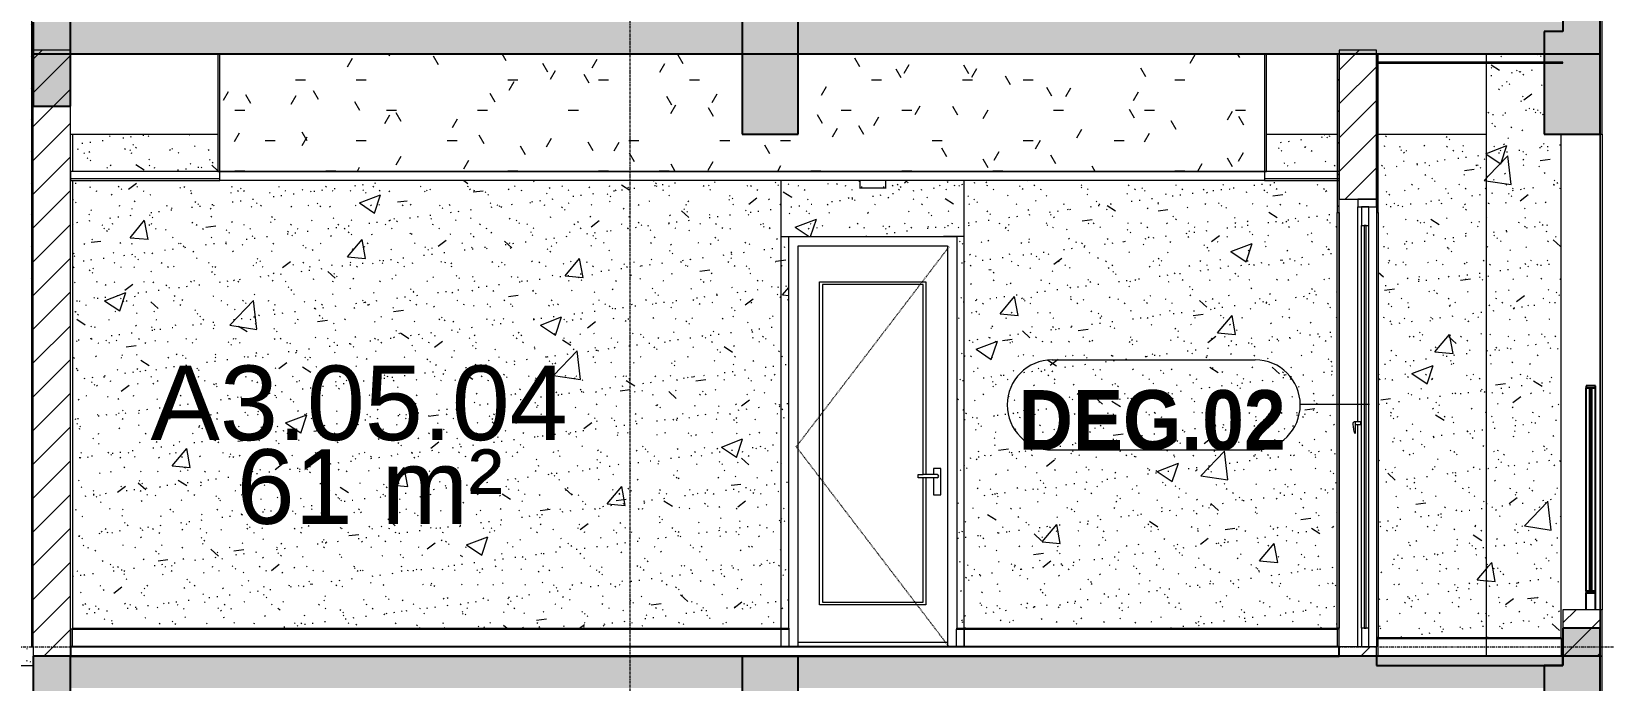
# Model space of a CAD drawing. Header units: millimetres. Extents: x 25061 to 259291, y -8723 to 35400.
# Drawn here: x 118842 to 127271, y 15620 to 19100 of the extents above; entities that cross this region are included whole.
import ezdxf

# ---------------------------------------------------------------- set-up
doc = ezdxf.new("R2010")
doc.units = ezdxf.units.MM
for name, pattern in [('Centre', [31.75, 6.35, -4.7625, 15.875, -4.7625]), ('Dash', [6.35, 3.175, -3.175]), ('Grid Line', [22.225, 12.7, -3.175, 3.175, -3.175])]:
    doc.linetypes.add(name, pattern=pattern)
for name, color, linetype, lineweight in [('0-1', 7, 'Continuous', 5), ('A-AREA-IDEN', 2, 'Continuous', 9), ('A-CLNG', 13, 'Continuous', 9), ('A-CLNG-1', 250, 'Continuous', 18), ('A-CLNG-2', 7, 'Continuous', 9), ('A-CLNG-PATT-2', 9, 'Continuous', 9), ('A-DETL-GENF-HDLN-1', 7, 'Dash', 9), ('A-DOOR', 31, 'Continuous', 9), ('A-DOOR-1', 7, 'Continuous', 9), ('A-DOOR-FRAM', 31, 'Continuous', 9), ('A-DOOR-GLAZ', 31, 'Continuous', 9), ('A-DOOR-IDEN', 31, 'Continuous', 9), ('A-FLOR-1', 10, 'Continuous', 25), ('A-FLOR-HRAL-1', 253, 'Continuous', 9), ('A-FLOR-LEVL-2', 51, 'Centre', 9), ('A-FLOR-PATT-1', 7, 'Continuous', 9), ('A-WALL', 113, 'Continuous', 9), ('A-WALL-1', 113, 'Continuous', 18), ('A-WALL-PATT-1', 7, 'Continuous', 9), ('A-WALL-PATT-2', 9, 'Continuous', 9), ('A-WALL-PATT-4', 111, 'Continuous', 9), ('E-LITE-EQPM', 33, 'Continuous', 9), ('E-LITE-EQPM-1', 7, 'Continuous', 9), ('I-WALL-1', 250, 'Continuous', 18), ('I-WALL-2', 7, 'Continuous', 9), ('I-WALL-3', 2, 'Continuous', 18), ('S-BEAM-1', 12, 'Continuous', 5), ('S-BEAM-2', 10, 'Continuous', 25), ('S-BEAM-3', 7, 'Continuous', 9), ('S-COLS-1', 7, 'Continuous', 9), ('S-GRID-1', 1, 'Grid Line', 9)]:
    doc.layers.add(name, color=color, linetype=linetype, lineweight=lineweight)
doc.styles.add('Arial', font='arial.ttf', dxfattribs={"height": 400})
doc.styles.add('Arial_B_1', font='arialbd.ttf', dxfattribs={"width": 0.9, "height": 320})
pattern_1 = [(50, (81080.3, 14125), (1165.978, -102.01), [121.92, -1341.12]), (355, (81080.3, 14125), (-225.554, 1222.763), [97.536, -1072.896]), (100.451, (81177.5, 14116.5), (940.433, 1120.746), [103.616, -1139.776]), (46.184, (81080.3, 14450.1), (1734.906, -269.074), [182.88, -2011.68]), (96.636, (81224.9, 14427.7), (1519.377, 1583.536), [155.424, -1709.665]), (351.184, (81080.3, 14450.1), (1519.39, 1583.52), [146.304, -1609.344]), (21, (81242.9, 14368.8), (970.332, -654.498), [121.92, -1341.12]), (326, (81242.9, 14368.8), (395.533, 1178.804), [97.536, -1072.896]), (71.451, (81323.7, 14314.3), (1365.87, 524.296), [103.616, -1139.776]), (37.5, (81080.3, 14125), (19.767, 541.1527), [53.645, -1006.246, 53.645, -1035.507, -1076.96]), (37.5, (81080.3, 14125), (19.767, 541.1527), [-2149.043, 53.645, -1023.315]), (7.5, (81080.3, 14125), (427.646, 641.156), [53.645, -567.334, 53.645, -981.862, -410.464]), (7.5, (81080.3, 14125), (427.646, 641.156), [-1656.486, 53.645, -356.819]), (327.5, (80717.8, 14125), (867.782, -36.665), [53.645, -352.755, 53.645, -1214.323, -1682.496]), (327.5, (80717.8, 14125), (867.782, -36.665), [-1674.368, 53.645, -1628.851]), (317.5, (80555.2, 14125), (948.028, 162.731), [53.645, -474.675, 53.645, -788.416, -1194.816]), (317.5, (80555.2, 14125), (948.028, 162.731), [-1370.38, 53.645, -1141.17])]
pattern_2 = [(37.5, (81080.3, 14125), (-5.1206, 156.61216), [5.364, -118.181, 5.364, -132.812, -132.08]), (37.5, (81080.3, 14125), (-5.1206, 156.61216), [-261.722, 5.364, -126.716]), (7.5, (81080.3, 14125), (143.847, 229.3842), [5.364, -61.285, 5.364, -105.989, -42.672]), (7.5, (81080.3, 14125), (143.847, 229.3842), [-178.003, 5.364, -37.308]), (327.5, (80980.33, 14125), (253.11758, 0.46008), [5.364, -35.276, 5.364, -140.94, -191.008]), (327.5, (80980.33, 14125), (253.11758, 0.46008), [-186.944, 5.364, -185.644]), (317.5, (80980.33, 14125), (244.3381, 71.3376), [5.364, -14.956, 5.364, -90.546, -109.728]), (317.5, (80980.33, 14125), (244.3381, 71.3376), [-116.23, 5.364, -104.364])]
pattern_3 = [(45, (81080.3, 14125), (-84.8528, 84.8528), [])]
pattern_4 = [(45, (81080.3, 14125), (-90.50967, 90.50967), [])]

# ---------------------------------------------------------------- blocks, each defined once
blk = doc.blocks.new('NCV_TKTC_KET CAU_rvt-1-TKCS_MẶT CẮT 1')
at = {"layer": 'A-FLOR-PATT-1'}
h = blk.add_hatch(color=256, dxfattribs=at)
h.paths.add_polyline_path([(127252.4, 18980), (127252.4, 19150), (118852.4, 19150), (118852.4, 18980), (126740, 18980)])
h.paths.add_polyline_path([(33652.6, 18980), (42052.6, 18980), (42052.6, 19150), (33652.6, 19150)])
h.paths.add_polyline_path([(114352.4, 18980), (114352.4, 19150), (105952.4, 19150), (105952.4, 18980), (113942, 18980)])
h.paths.add_polyline_path([(46552.6, 18980), (54952.6, 18980), (54952.6, 19150), (46552.6, 19150)])
h = blk.add_hatch(color=256, dxfattribs=at)
h.paths.add_polyline_path([(127252.4, 15580), (127252.4, 15750), (118852.4, 15750), (118852.4, 15580), (126740, 15580)])
h.paths.add_polyline_path([(33652.6, 15580), (42052.6, 15580), (42052.6, 15750), (33652.6, 15750)])
h.paths.add_polyline_path([(114352.4, 15580), (114352.4, 15750), (105952.4, 15750), (105952.4, 15580), (113942, 15580)])
h.paths.add_polyline_path([(46552.6, 15580), (54952.6, 15580), (54952.6, 15750), (46552.6, 15750)])
at = {"layer": 'S-BEAM-1'}
for points in [[(127252.6, 19100), (127252.6, 19300), (127052.6, 19300), (127052.6, 19100)], [(119052.5, 18700), (119052.5, 19150), (118852.5, 19150), (118852.5, 18700)], [(122952.5, 18550), (122952.5, 19150), (122652.5, 19150), (122652.5, 18550), (122740.6, 18550)], [(126952.6, 18550), (127252.6, 18550), (127252.6, 19100), (126952.6, 19100)], [(127252.6, 15700), (127252.6, 15900), (127052.6, 15900), (127052.6, 15700)], [(119052.5, 15300), (119052.5, 15750), (118852.5, 15750), (118852.5, 15300)], [(122952.5, 15150), (122952.5, 15750), (122652.5, 15750), (122652.5, 15150), (122740.6, 15150)], [(126952.6, 15150), (127252.6, 15150), (127252.6, 15700), (126952.6, 15700)]]:
    blk.add_hatch(color=256, dxfattribs=at).paths.add_polyline_path(points)
at = {"layer": 'A-FLOR-1'}
for p, q in [((118852.4, 19150), (118852.4, 18980)), ((127252.4, 18980), (127252.4, 19150)), ((118852.4, 18980), (127252.4, 18980)), ((127252.4, 15750), (118852.4, 15750)), ((118852.4, 15750), (118852.4, 15580)), ((127252.4, 15580), (127252.4, 15750))]:
    blk.add_line(p, q, dxfattribs=at)
at = {"layer": 'S-BEAM-2'}
for p, q in [((127052.6, 19300), (127052.6, 19100)), ((127252.6, 19100), (127252.6, 19300)), ((118852.5, 19150), (118852.5, 18700)), ((119052.5, 18700), (119052.5, 19150)), ((122652.5, 19150), (122652.5, 18550)), ((122952.5, 18550), (122952.5, 19150)), ((127052.6, 19100), (126952.6, 19100)), ((126952.6, 19100), (126952.6, 18550)), ((127252.6, 18550), (127252.6, 19100)), ((118852.5, 18700), (119052.5, 18700)), ((122652.5, 18550), (122952.5, 18550)), ((126952.6, 18550), (127252.6, 18550)), ((127252.6, 15900), (127052.6, 15900)), ((127052.6, 15900), (127052.6, 15700)), ((127252.6, 15700), (127252.6, 15900)), ((119052.5, 15750), (118852.5, 15750)), ((118852.5, 15750), (118852.5, 15300)), ((119052.5, 15300), (119052.5, 15750)), ((122952.5, 15750), (122652.5, 15750)), ((122652.5, 15750), (122652.5, 15150)), ((122952.5, 15150), (122952.5, 15750)), ((127052.6, 15700), (126952.6, 15700)), ((126952.6, 15700), (126952.6, 15150)), ((127252.6, 15150), (127252.6, 15700))]:
    blk.add_line(p, q, dxfattribs=at)
at = {"layer": 'S-BEAM-3'}
for p, q in [((119052.5, 18550), (119842.6, 18550)), ((125462.7, 18550), (125842.6, 18550)), ((126062.6, 18550), (126642.6, 18550)), ((118452.5, 15700), (118852.4, 15700))]:
    blk.add_line(p, q, dxfattribs=at)
at = {"layer": 'S-COLS-1'}
for p, q in [((127252.4, 18550), (127252.4, 16000)), ((126652.4, 15850), (126652.4, 15845))]:
    blk.add_line(p, q, dxfattribs=at)
blk = doc.blocks.new('DOOR_CW_01 CANH MO-PANEL KINH - DIG_02-800x2200-CỬA NHÔM KÍNH-401063-TKCS_MẶT CẮT 1')
at = {"layer": 'A-DOOR-1'}
for p, q in [((122862.7, 7800), (122972.7, 7800)), ((122752.7, 5700), (122752.7, 5695)), ((122752.7, 5700), (122752.7, 5695)), ((122752.7, 5700), (122752.7, 5695)), ((122792.7, 5695), (122792.7, 5700)), ((122852.7, 5695), (122852.7, 5700)), ((122852.7, 5695), (122852.7, 5700)), ((122852.7, 5700), (122852.7, 5695))]:
    blk.add_line(p, q, dxfattribs=at)
blk = doc.blocks.new('DOOR_CW_01 CANH MO-PANEL KINH - DIW_01-900x2200-CỬA GỖ VÂN LAMINATE-553375-TKCS_MẶT CẮT 1')
at = {"layer": 'A-DOOR-1'}
for p, q in [((123842.7, 7800), (123732.7, 7800)), ((123852.7, 5695), (123852.7, 5700)), ((123852.7, 5695), (123852.7, 5700)), ((123852.7, 5695), (123852.7, 5700)), ((123912.7, 5695), (123912.7, 5700)), ((123952.7, 5700), (123952.7, 5695)), ((123952.7, 5700), (123952.7, 5695)), ((123952.7, 5695), (123952.7, 5700))]:
    blk.add_line(p, q, dxfattribs=at)
blk = doc.blocks.new('LIC_09 - ĐÈN LED DOWNLIGHT ÂM TRẦN_ P_9W - 6000K - LIC_09 - ĐÈN LED DOWNLIGHT ÂM TRẦN_ P_9W_ ÁNH SÁNG TRẮNG 6000K-517041-TKCS_MẶT CẮT 1')
at = {"layer": 'E-LITE-EQPM-1'}
for p, q in [((123283.1, 8100), (123283.1, 8060)), ((123423.1, 8060), (123423.1, 8100)), ((123424.4, 8060), (123281.7, 8060)), ((123353.1, 8060), (123283.1, 8060)), ((123293.1, 8068), (123293.1, 8065)), ((123423.1, 8060), (123353.1, 8060)), ((123413.1, 8065), (123413.1, 8068))]:
    blk.add_line(p, q, dxfattribs=at)
blk = doc.blocks.new('DOOR_CW_01 CANH MO-PANEL KINH - DIG_01-900x2200-CỬA NHÔM KÍNH-901226-TKCS_MẶT CẮT 1')
at = {"layer": 'A-DETL-GENF-HDLN-1'}
for p, q in [((122942.7, 6673.5), (123762.7, 7747)), ((123762.7, 5600), (122942.7, 6673.5))]:
    blk.add_line(p, q, dxfattribs=at)
at = {"layer": 'A-DOOR-1'}
for p, q in [((122952.7, 5600), (122952.7, 7750)), ((122952.7, 7750), (123752.7, 7750)), ((123752.7, 7750), (123752.7, 5600)), ((123067.7, 7558), (123637.7, 7558)), ((123067.7, 5826), (123067.7, 7558)), ((123622.7, 7543), (123082.7, 7543)), ((123082.7, 7543), (123082.7, 5841)), ((123622.7, 6524.5), (123622.7, 7543)), ((123637.7, 7558), (123637.7, 6524.5)), ((123596.9, 6524.5), (123622.7, 6524.5)), ((123596.9, 6507.5), (123596.9, 6524.5)), ((123622.7, 6507.5), (123596.9, 6507.5)), ((123697.7, 6524.5), (123622.7, 6524.5)), ((123622.7, 5841), (123622.7, 6507.5)), ((123697.7, 6507.5), (123622.7, 6507.5)), ((123637.7, 6507.5), (123637.7, 5826)), ((123677.9, 6556), (123677.9, 6524.5)), ((123717.5, 6556), (123677.9, 6556)), ((123677.9, 6507.5), (123677.9, 6416)), ((123717.5, 6416), (123717.5, 6556)), ((123677.9, 6416), (123717.5, 6416)), ((123637.7, 5826), (123067.7, 5826)), ((123082.7, 5841), (123622.7, 5841)), ((122902.7, 5700), (122902.7, 5695)), ((123802.7, 5695), (123802.7, 5700)), ((122952.7, 5626), (123752.7, 5626))]:
    blk.add_line(p, q, dxfattribs=at)
for start, end in [(0, 90), (270, 360)]:
    blk.add_arc((123697.7, 6516), 8.5, start, end, dxfattribs=at)
blk = doc.blocks.new('Railing - Railing-V109-TKCS_MẶT CẮT 1')
at = {"layer": 'A-FLOR-HRAL-1'}
for p, q in [((126062.564287, 15845), (126052.564287, 15845)), ((126062.564287, 15750), (126062.564287, 15845)), ((126062.564287, 15845), (126642.564287, 15845)), ((126642.564287, 15750), (126642.564287, 15845)), ((126642.564287, 15845), (127042.564287, 15845)), ((127052.564287, 15845), (127042.564287, 15845)), ((127042.564287, 15845), (127042.564287, 15750)), ((127052.564287, 15750), (127052.564287, 15845)), ((127042.564287, 15750), (127052.564287, 15750))]:
    blk.add_line(p, q, dxfattribs=at)
blk = doc.blocks.new('Railing - Railing-V110-TKCS_MẶT CẮT 1')
at = {"layer": 'A-FLOR-HRAL-1'}
for p, q in [((119062.564287, 15895), (119052.564287, 15895)), ((119052.564287, 15895), (119052.564287, 15800)), ((119062.564287, 15800), (119062.564287, 15895)), ((119062.564287, 15895), (122862.564287, 15895)), ((122862.564287, 15800), (122862.564287, 15895)), ((119052.564287, 15800), (119062.564287, 15800))]:
    blk.add_line(p, q, dxfattribs=at)
blk = doc.blocks.new('Railing - Railing-V111-TKCS_MẶT CẮT 1')
at = {"layer": 'A-FLOR-HRAL-1'}
for p, q in [((122862.564287, 15895), (122902.564287, 15895)), ((122902.564287, 15895), (122902.564287, 15800))]:
    blk.add_line(p, q, dxfattribs=at)
blk = doc.blocks.new('Railing - Railing-V112-TKCS_MẶT CẮT 1')
at = {"layer": 'A-FLOR-HRAL-1'}
for p, q in [((123802.564287, 15800), (123802.564287, 15895)), ((123802.564287, 15895), (123842.564287, 15895)), ((123842.564287, 15895), (123842.564287, 15800))]:
    blk.add_line(p, q, dxfattribs=at)
blk = doc.blocks.new('Railing - Railing-V113-TKCS_MẶT CẮT 1')
at = {"layer": 'A-FLOR-HRAL-1'}
for p, q in [((123842.9, 15800), (123842.9, 15895)), ((123842.9, 15895), (125842.6, 15895)), ((125852.6, 15895), (125842.6, 15895)), ((125842.6, 15895), (125842.6, 15800))]:
    blk.add_line(p, q, dxfattribs=at)
blk = doc.blocks.new('CL_01-VÁCH DỰNG THẠCH CAO CĂN HỘ LOẠI 1-5A4 - CL_01-VÁCH DỰNG THẠCH CAO CĂN HỘ LOẠI 1A-5-V114-TKCS_MẶT CẮT 1')
at = {"layer": 'A-CLNG-PATT-2'}
h = blk.add_hatch(dxfattribs=at)
h.set_pattern_fill('FP_1', color=256, style=0, pattern_type=2)
h.set_pattern_definition([(0, (81080.3, 14125), (650.24, 162.56), [53.645, -434.035, 53.645, -434.035, -2600.96]), (0, (81080.3, 14125), (650.24, 162.56), [-975.36, 53.645, -921.715, 53.645, -434.035, -1137.92]), (0, (81080.3, 14125), (650.24, 162.56), [-2438.4, 53.645, -271.475, 53.645, -759.155]), (120, (81324.14, 14206.28), (-465.9011, 481.84436), [53.645, -434.035, 53.645, -3034.995]), (120, (81324.14, 14206.28), (-465.9011, 481.84436), [-541.325, -434.035, 53.645, -921.715, -1625.6]), (120, (81324.14, 14206.28), (-465.9011, 481.84436), [-1950.72, 53.645, -434.035, 53.645, -1084.275]), (120, (81324.14, 14206.28), (-465.9011, 481.84436), [-2492.045, -271.475, 53.645, -759.155]), (240, (81405.42, 14531.4), (-184.3389, -644.40436), [53.645, -434.035, 53.645, -3034.995]), (240, (81405.42, 14531.4), (-184.3389, -644.40436), [-541.325, -434.035, 53.645, -921.715, -1625.6]), (240, (81405.42, 14531.4), (-184.3389, -644.40436), [-1950.72, 53.645, -434.035, 53.645, -1084.275]), (240, (81405.42, 14531.4), (-184.3389, -644.40436), [-2492.045, -271.475, 53.645, -759.155])])
h.paths.add_polyline_path([(125452.7, 18350), (125452.6, 18980), (122952.5, 18980), (122952.5, 18550), (122652.5, 18550), (122652.5, 18980), (119852.6, 18980), (119852.6, 18350), (125452.6, 18350)])
at = {"layer": 'A-CLNG-1'}
for p, q in [((119852.6, 18980), (119842.6, 18980)), ((119842.6, 18980), (119842.6, 18350)), ((119852.6, 18350), (119852.6, 18980)), ((125462.7, 18980), (125452.7, 18980)), ((125452.7, 18980), (125452.7, 18350)), ((125462.7, 18350), (125462.7, 18980)), ((119842.6, 18350), (119852.6, 18350)), ((125452.7, 18350), (125462.7, 18350))]:
    blk.add_line(p, q, dxfattribs=at)
at = {"layer": 'A-CLNG-2'}
blk.add_line((125452.6, 18350), (119852.6, 18350), dxfattribs=at)
blk = doc.blocks.new('NCV_TKTC_TANG 5_rvt-1-TKCS_MẶT CẮT 1')
at = {"layer": 'A-WALL-PATT-1'}
h = blk.add_hatch(dxfattribs=at)
h.set_pattern_fill('FP_3', color=256, style=0, pattern_type=2)
h.set_pattern_definition(pattern_3)
h.paths.add_polyline_path([(125852.6, 18130), (125852.6, 18980), (125842.6, 18980), (125842.6, 18130)])
h = blk.add_hatch(dxfattribs=at)
h.set_pattern_fill('FP_3', color=256, style=0, pattern_type=2)
h.set_pattern_definition(pattern_3)
h.paths.add_polyline_path([(126062.6, 18130), (126062.6, 18980), (126052.6, 18980), (126052.6, 18130)])
at = {"layer": 'A-WALL-PATT-2'}
h = blk.add_hatch(dxfattribs=at)
h.set_pattern_fill('FP_4', color=256, style=0, pattern_type=2)
h.set_pattern_definition(pattern_1)
h.paths.add_polyline_path([(126652.6, 15850), (126652.6, 18930), (126642.6, 18930), (126642.6, 15850)])
h.paths.add_polyline_path([(126642.6, 18935), (126652.6, 18935), (126652.6, 18980), (126642.6, 18980)])
h = blk.add_hatch(dxfattribs=at)
h.set_pattern_fill('FP_5', color=256, style=0, pattern_type=2)
h.set_pattern_definition(pattern_2)
h.paths.add_polyline_path([(126652.6, 15850), (126652.6, 18930), (126642.6, 18930), (126642.6, 15850)])
h.paths.add_polyline_path([(126642.6, 18935), (126652.6, 18935), (126652.6, 18980), (126642.6, 18980)])
h = blk.add_hatch(dxfattribs=at)
h.set_pattern_fill('FP_4', color=256, style=0, pattern_type=2)
h.set_pattern_definition(pattern_1)
h.paths.add_polyline_path([(126740, 15850), (127042.6, 15850), (127042.6, 18550), (126952.6, 18550), (126952.6, 18930), (126652.6, 18930), (126652.6, 15850)])
h.paths.add_polyline_path([(126652.6, 18935), (126952.6, 18935), (126952.6, 18980), (126652.6, 18980)])
h = blk.add_hatch(dxfattribs=at)
h.set_pattern_fill('FP_5', color=256, style=0, pattern_type=2)
h.set_pattern_definition(pattern_2)
h.paths.add_polyline_path([(126740, 15850), (127042.6, 15850), (127042.6, 18550), (126952.6, 18550), (126952.6, 18930), (126652.6, 18930), (126652.6, 15850)])
h.paths.add_polyline_path([(126652.6, 18935), (126952.6, 18935), (126952.6, 18980), (126652.6, 18980)])
h = blk.add_hatch(dxfattribs=at)
h.set_pattern_fill('FP_4', color=256, style=0, pattern_type=2)
h.set_pattern_definition(pattern_1)
h.paths.add_polyline_path([(122862.6, 15900), (122862.6, 18300), (119062.6, 18300), (119062.6, 15900), (121940.7, 15900)])
h.paths.add_polyline_path([(119062.6, 18350), (119842.6, 18350), (119842.6, 18550), (119062.6, 18550)])
h = blk.add_hatch(dxfattribs=at)
h.set_pattern_fill('FP_5', color=256, style=0, pattern_type=2)
h.set_pattern_definition(pattern_2)
h.paths.add_polyline_path([(122862.6, 15900), (122862.6, 18300), (119062.6, 18300), (119062.6, 15900), (121940.7, 15900)])
h.paths.add_polyline_path([(119062.6, 18350), (119842.6, 18350), (119842.6, 18550), (119062.6, 18550)])
h = blk.add_hatch(dxfattribs=at)
h.set_pattern_fill('FP_4', color=256, style=0, pattern_type=2)
h.set_pattern_definition(pattern_1)
h.paths.add_polyline_path([(125140.2, 15900), (125842.6, 15900), (125842.6, 18300), (123852.6, 18300), (123852.6, 15900), (124340.3, 15900)])
h.paths.add_polyline_path([(125462.7, 18350), (125842.6, 18350), (125842.6, 18550), (125462.7, 18550)])
h = blk.add_hatch(dxfattribs=at)
h.set_pattern_fill('FP_5', color=256, style=0, pattern_type=2)
h.set_pattern_definition(pattern_2)
h.paths.add_polyline_path([(125140.2, 15900), (125842.6, 15900), (125842.6, 18300), (123852.6, 18300), (123852.6, 15900), (124340.3, 15900)])
h.paths.add_polyline_path([(125462.7, 18350), (125842.6, 18350), (125842.6, 18550), (125462.7, 18550)])
h = blk.add_hatch(dxfattribs=at)
h.set_pattern_fill('FP_4', color=256, style=0, pattern_type=2)
h.set_pattern_definition(pattern_1)
h.paths.add_polyline_path([(126642.6, 15850), (126642.6, 18550), (126062.6, 18550), (126062.6, 15850)])
h = blk.add_hatch(dxfattribs=at)
h.set_pattern_fill('FP_5', color=256, style=0, pattern_type=2)
h.set_pattern_definition(pattern_2)
h.paths.add_polyline_path([(126642.6, 15850), (126642.6, 18550), (126062.6, 18550), (126062.6, 15850)])
h = blk.add_hatch(dxfattribs=at)
h.set_pattern_fill('FP_4', color=256, style=0, pattern_type=2)
h.set_pattern_definition(pattern_1)
h.paths.add_polyline_path([(122902.6, 15900), (122902.6, 18000), (123802.6, 18000), (123802.6, 15900), (123842.6, 15900), (123842.6, 18300), (123422.9, 18300), (123422.9, 18260), (123282.9, 18260), (123282.9, 18300), (122862.6, 18300), (122862.6, 15900)])
h = blk.add_hatch(dxfattribs=at)
h.set_pattern_fill('FP_5', color=256, style=0, pattern_type=2)
h.set_pattern_definition(pattern_2)
h.paths.add_polyline_path([(122902.6, 15900), (122902.6, 18000), (123802.6, 18000), (123802.6, 15900), (123842.6, 15900), (123842.6, 18300), (123422.9, 18300), (123422.9, 18260), (123282.9, 18260), (123282.9, 18300), (122862.6, 18300), (122862.6, 15900)])
h = blk.add_hatch(dxfattribs=at)
h.set_pattern_fill('FP_4', color=256, style=0, pattern_type=2)
h.set_pattern_definition(pattern_1)
h.paths.add_polyline_path([(123852.6, 15900), (123852.6, 18300), (123842.6, 18300), (123842.6, 15900)])
h = blk.add_hatch(dxfattribs=at)
h.set_pattern_fill('FP_5', color=256, style=0, pattern_type=2)
h.set_pattern_definition(pattern_2)
h.paths.add_polyline_path([(123852.6, 15900), (123852.6, 18300), (123842.6, 18300), (123842.6, 15900)])
at = {"layer": 'A-CLNG-1'}
for p, q in [((127052.6, 18935), (126052.6, 18935)), ((126052.6, 18935), (126052.6, 18930)), ((126052.6, 18930), (127052.6, 18930)), ((127052.6, 18930), (127052.6, 18935)), ((119852.6, 18350), (119052.6, 18350)), ((119052.6, 18350), (119052.6, 18300)), ((119052.6, 18300), (119852.6, 18300)), ((119852.6, 18300), (119852.6, 18350)), ((125852.6, 18350), (125452.6, 18350)), ((125452.6, 18350), (125452.6, 18300)), ((125452.6, 18300), (125852.6, 18300)), ((125852.6, 18300), (125852.6, 18350))]:
    blk.add_line(p, q, dxfattribs=at)
at = {"layer": 'A-CLNG-2'}
for p, q in [((119852.6, 18310), (119052.6, 18310)), ((119852.6, 18350), (125452.6, 18350)), ((125452.6, 18300), (119852.6, 18300)), ((125852.6, 18310), (125452.6, 18310))]:
    blk.add_line(p, q, dxfattribs=at)
at = {"layer": 'A-FLOR-1'}
for p, q in [((125852.6, 15800), (119052.6, 15800)), ((119052.6, 15800), (119052.6, 15750)), ((125852.6, 15750), (125852.6, 15800)), ((119052.6, 15750), (125852.6, 15750)), ((127052.6, 15750), (126052.6, 15750)), ((126052.6, 15750), (126052.6, 15700)), ((126052.6, 15700), (127052.6, 15700)), ((127052.6, 15700), (127052.6, 15750))]:
    blk.add_line(p, q, dxfattribs=at)
at = {"layer": 'I-WALL-1'}
for p, q in [((125842.6, 18980), (125842.6, 18130)), ((125852.6, 18980), (125842.6, 18980)), ((125852.6, 18130), (125852.6, 18980)), ((126052.6, 18980), (126052.6, 18130)), ((126062.6, 18980), (126052.6, 18980)), ((126062.6, 18130), (126062.6, 18980)), ((125842.6, 18130), (125852.6, 18130)), ((126052.6, 18130), (126062.6, 18130))]:
    blk.add_line(p, q, dxfattribs=at)
at = {"layer": 'I-WALL-2'}
for p, q in [((126642.6, 18935), (126642.6, 18980)), ((126642.6, 15850), (126642.6, 18930)), ((119062.6, 18550), (119062.6, 18350)), ((127042.6, 15850), (127042.6, 18550)), ((119062.6, 18300.1), (119062.6, 15900)), ((122862.6, 15900), (122862.6, 18300)), ((123842.6, 15900), (123842.6, 18300)), ((125842.6, 15900), (125842.6, 18130)), ((125852.6, 18130), (125852.6, 15900)), ((126062.6, 18130), (126062.6, 15850)), ((122902.6, 15900), (122902.6, 18000)), ((122902.6, 18000), (123802.6, 18000)), ((123802.6, 18000), (123802.6, 15900)), ((119062.6, 15900), (122862.6, 15900)), ((122862.6, 15900), (122902.6, 15900)), ((123802.6, 15900), (123842.6, 15900)), ((123852.6, 15900), (123842.6, 15900)), ((123852.6, 15900), (125842.6, 15900)), ((125852.6, 15900), (125842.6, 15900)), ((126062.6, 15850), (126052.6, 15850)), ((126062.6, 15850), (126642.6, 15850)), ((126652.6, 15850), (126642.6, 15850)), ((126652.6, 15850), (127042.6, 15850))]:
    blk.add_line(p, q, dxfattribs=at)
at = {"layer": ''}
for name in ['Railing - Railing-V110-TKCS_MẶT CẮT 1', 'Railing - Railing-V111-TKCS_MẶT CẮT 1', 'Railing - Railing-V112-TKCS_MẶT CẮT 1', 'Railing - Railing-V113-TKCS_MẶT CẮT 1', 'Railing - Railing-V109-TKCS_MẶT CẮT 1']:
    blk.add_blockref(name, (0, 0), dxfattribs=at)
at = {"layer": 'A-CLNG'}
blk.add_blockref('CL_01-VÁCH DỰNG THẠCH CAO CĂN HỘ LOẠI 1-5A4 - CL_01-VÁCH DỰNG THẠCH CAO CĂN HỘ LOẠI 1A-5-V114-TKCS_MẶT CẮT 1', (0, 0), dxfattribs=at)
at = {"layer": 'A-DOOR'}
for name in ['DOOR_CW_01 CANH MO-PANEL KINH - DIG_02-800x2200-CỬA NHÔM KÍNH-401063-TKCS_MẶT CẮT 1', 'DOOR_CW_01 CANH MO-PANEL KINH - DIW_01-900x2200-CỬA GỖ VÂN LAMINATE-553375-TKCS_MẶT CẮT 1', 'DOOR_CW_01 CANH MO-PANEL KINH - DIG_01-900x2200-CỬA NHÔM KÍNH-901226-TKCS_MẶT CẮT 1']:
    blk.add_blockref(name, (-0.1, 10200), dxfattribs=at)
at = {"layer": 'E-LITE-EQPM'}
blk.add_blockref('LIC_09 - ĐÈN LED DOWNLIGHT ÂM TRẦN_ P_9W - 6000K - LIC_09 - ĐÈN LED DOWNLIGHT ÂM TRẦN_ P_9W_ ÁNH SÁNG TRẮNG 6000K-517041-TKCS_MẶT CẮT 1', (-0.1, 10200), dxfattribs=at)
blk = doc.blocks.new('Railing - 50 x 10mm-1251311-TKCS_MẶT CẮT 1')
at = {"layer": ''}
for p, q in [((33677.564287, 2500), (33677.564287, 3590)), ((33727.564287, 2500), (33727.564287, 3590)), ((33677.564287, 2400), (33677.564287, 2490)), ((33727.564287, 2400), (33727.564287, 2490))]:
    blk.add_line(p, q, dxfattribs=at)
blk = doc.blocks.new('Railing - 10mm-1251313-TKCS_MẶT CẮT 1')
at = {"layer": ''}
for p, q in [((33697.564287, 2500), (33697.564287, 3590)), ((33707.564287, 2500), (33707.564287, 3590))]:
    blk.add_line(p, q, dxfattribs=at)
blk = doc.blocks.new('Railing - Railing-3262854-TKCS_MẶT CẮT 1')
at = {"layer": ''}
for p, q in [((127227.6, 17200), (127177.6, 17200)), ((127177.6, 17200), (127177.6, 17190)), ((127227.6, 17190), (127227.6, 17200)), ((127177.6, 17190), (127227.6, 17190)), ((127227.6, 16100), (127177.6, 16100)), ((127177.6, 16100), (127177.6, 16090)), ((127227.6, 16090), (127227.6, 16100)), ((127177.6, 16090), (127227.6, 16090))]:
    blk.add_line(p, q, dxfattribs=at)
at = {"extrusion": (0, 0, -1), "zscale": -1}
for name in ['Railing - 50 x 10mm-1251311-TKCS_MẶT CẮT 1', 'Railing - 10mm-1251313-TKCS_MẶT CẮT 1']:
    blk.add_blockref(name, (-160905.1, 13600), dxfattribs=at)
blk = doc.blocks.new('DEG_02-DEG_03 - DEG_02-2500x2400mm-CỬA ĐI 02 CÁNH TRƯỢT-V59-TKCS_MẶT CẮT 1')
at = {"layer": 'A-DOOR'}
for p, q in [((125972.6, 18160), (125972.6, 18060)), ((126012.6, 18160), (125972.6, 18160)), ((126012.6, 18060), (126012.6, 18160)), ((125972.6, 18060), (126012.6, 18060)), ((125972.6, 15900), (125972.6, 18060)), ((126012.6, 15900), (126012.6, 18060)), ((125939.6, 17008.7), (125939.6, 16999.2)), ((125939.6, 17007.4), (125939.6, 17008.7)), ((125969.6, 17007), (125939.6, 17007)), ((125939.6, 17006.1), (125939.6, 17006.8)), ((125939.6, 16999.2), (125939.6, 16945.2)), ((125939.6, 16993), (125969.6, 16993)), ((125939.6, 16945.2), (125939.6, 16943.7)), ((125939.6, 16943.7), (125939.6, 16945.2)), ((125972.6, 17020), (125969.6, 17020)), ((125969.6, 17000), (125969.6, 17010)), ((125969.6, 16990), (125969.6, 17000)), ((125969.6, 16980), (125972.6, 16980)), ((125972.6, 15900), (125972.6, 15800)), ((126012.6, 15900), (125972.6, 15900)), ((126012.6, 15800), (126012.6, 15900)), ((125972.6, 15800), (126012.6, 15800))]:
    blk.add_line(p, q, dxfattribs=at)
at = {"layer": 'A-DOOR', "flags": 128}
for points in [[(125928.6, 16999.2), (125928.6, 16999.6), (125928.6, 17000), (125928.7, 17000.3), (125928.7, 17000.7), (125928.8, 17001.1), (125928.9, 17001.5), (125929, 17001.8), (125929.1, 17002.2), (125929.2, 17002.5), (125929.4, 17002.9), (125929.5, 17003.2), (125929.7, 17003.6), (125929.9, 17003.9), (125930.1, 17004.2), (125930.3, 17004.5), (125930.5, 17004.9), (125930.7, 17005.2), (125931, 17005.4), (125931.2, 17005.7), (125931.5, 17006), (125931.8, 17006.3), (125932, 17006.5), (125932.3, 17006.7), (125932.6, 17007), (125933, 17007.2), (125933.3, 17007.4), (125933.6, 17007.5), (125933.9, 17007.7), (125934.3, 17007.9), (125934.6, 17008), (125935, 17008.2), (125935.4, 17008.3), (125935.7, 17008.4), (125936.1, 17008.5), (125936.5, 17008.5), (125936.8, 17008.6), (125937.2, 17008.6), (125937.6, 17008.7), (125938, 17008.7), (125938.1, 17008.7)], [(125937.7, 16945.2), (125935.7, 16951.5), (125933.9, 16957.8), (125932.4, 16964.2), (125931.1, 16970.7), (125930.1, 16977.2), (125929.3, 16983.8), (125928.9, 16990.3), (125928.6, 16996.9), (125928.6, 16999.2)], [(125939.6, 17008.7), (125939.5, 17008.7), (125939.4, 17008.7), (125939.4, 17008.7), (125939.3, 17008.7), (125939.3, 17008.7), (125939.2, 17008.7), (125939.1, 17008.7), (125939.1, 17008.7), (125939, 17008.7), (125939, 17008.7), (125938.9, 17008.7), (125938.9, 17008.7), (125938.8, 17008.7), (125938.8, 17008.7), (125938.7, 17008.7), (125938.7, 17008.7), (125938.6, 17008.7), (125938.6, 17008.7), (125938.5, 17008.7), (125938.5, 17008.7), (125938.4, 17008.7), (125938.4, 17008.7), (125938.4, 17008.7), (125938.3, 17008.7), (125938.3, 17008.7), (125938.3, 17008.7), (125938.2, 17008.7), (125938.2, 17008.7), (125938.2, 17008.7), (125938.2, 17008.7), (125938.1, 17008.7), (125938.1, 17008.7), (125938.1, 17008.7), (125938.1, 17008.7), (125938.1, 17008.7), (125938.1, 17008.7), (125938.1, 17008.7), (125938.1, 17008.7)], [(125938.1, 17008.7), (125938.1, 17008.7), (125938.1, 17008.7), (125938.1, 17008.7), (125938.1, 17008.7), (125938.1, 17008.7), (125938.1, 17008.7), (125938.2, 17008.7), (125938.2, 17008.7), (125938.2, 17008.7), (125938.2, 17008.7), (125938.3, 17008.7), (125938.3, 17008.7), (125938.3, 17008.7), (125938.4, 17008.7), (125938.4, 17008.7), (125938.4, 17008.7), (125938.5, 17008.7), (125938.5, 17008.7), (125938.6, 17008.7), (125938.6, 17008.7), (125938.7, 17008.7), (125938.7, 17008.7), (125938.8, 17008.7), (125938.8, 17008.7), (125938.9, 17008.7), (125938.9, 17008.7), (125939, 17008.7), (125939, 17008.7), (125939.1, 17008.7), (125939.1, 17008.7), (125939.2, 17008.7), (125939.3, 17008.7), (125939.3, 17008.7), (125939.4, 17008.7), (125939.4, 17008.7), (125939.5, 17008.7), (125939.5, 17008.7), (125939.6, 17008.7)]]:
    blk.add_lwpolyline(points, dxfattribs=at)
at = {"layer": 'A-DOOR-FRAM'}
for p, q in [((125952.6, 18200), (125952.6, 18160)), ((126052.6, 18200), (125952.6, 18200)), ((125952.6, 18160), (126052.6, 18160)), ((125952.6, 17006.8), (125952.6, 18160)), ((126052.6, 18160), (126052.6, 18200)), ((126052.6, 18130), (126052.6, 15800)), ((125952.6, 15800), (125952.6, 16993.5))]:
    blk.add_line(p, q, dxfattribs=at)
at = {"layer": 'A-DOOR-GLAZ'}
for p, q in [((125987.6, 18060), (125987.6, 15900)), ((125997.6, 18060), (125987.6, 18060)), ((125997.6, 15900), (125997.6, 18060)), ((125987.6, 15900), (125997.6, 15900))]:
    blk.add_line(p, q, dxfattribs=at)
blk = doc.blocks.new('STN_Door Tag - STN_Door Tag-1788670-TKCS_MẶT CẮT 1')
at = {"layer": 'A-DOOR-IDEN'}
for p, q in [((37398.9, 27404.1), (38487, 27404.1)), ((37398.9, 26921.1), (38487, 26921.1))]:
    blk.add_line(p, q, dxfattribs=at)
for centre, start, end in [((37398.9, 27162.6), 90, 270), ((38487, 27162.6), 270, 90)]:
    blk.add_arc(centre, 241.5, start, end, dxfattribs=at)

msp = doc.modelspace()

# ---------------------------------------------------------------- hatches: boundary and pattern name
at = {"layer": 'A-WALL-PATT-4'}
h = msp.add_hatch(dxfattribs=at)
h.set_pattern_fill('FP_3', color=256, style=0, pattern_type=2)
h.set_pattern_definition(pattern_3)
h.paths.add_polyline_path([(118852.5, 15800), (118852.5, 19200), (118842.5, 19200), (118842.5, 15800)])
h = msp.add_hatch(dxfattribs=at)
h.set_pattern_fill('FP_8', color=256, style=0, pattern_type=2)
h.set_pattern_definition(pattern_4)
h.paths.add_polyline_path([(119052.5, 15750), (119052.5, 19000), (118852.5, 19000), (118852.5, 15750)])
h = msp.add_hatch(dxfattribs=at)
h.set_pattern_fill('FP_8', color=256, style=0, pattern_type=2)
h.set_pattern_definition(pattern_4)
h.paths.add_polyline_path([(125852.6, 15750), (126052.6, 15750), (126052.6, 15800), (125852.6, 15800)])
h.paths.add_polyline_path([(125852.6, 18200), (126052.6, 18200), (126052.6, 19000), (125852.6, 19000), (125852.6, 18265.6)])
h = msp.add_hatch(dxfattribs=at)
h.set_pattern_fill('FP_8', color=256, style=0, pattern_type=2)
h.set_pattern_definition(pattern_4)
h.paths.add_polyline_path([(127252.6, 15750), (127252.6, 16000), (127052.6, 16000), (127052.6, 15750)])
h = msp.add_hatch(dxfattribs=at)
h.set_pattern_fill('FP_4', color=256, style=0, pattern_type=2)
h.set_pattern_definition(pattern_1)
h.paths.add_polyline_path([(118252.6, 12400), (118252.5, 15150), (118242.6, 15150), (118242.6, 12400)])
h.paths.add_polyline_path([(118852.2, 15700), (118852.4, 15700), (118852.4, 15800), (118652.6, 15800), (118652.6, 15700), (118842.5, 15700)])
h.paths.add_polyline_path([(118242.6, 15750), (118252.6, 15750), (118252.5, 15800), (118242.6, 15800)])
h = msp.add_hatch(dxfattribs=at)
h.set_pattern_fill('FP_5', color=256, style=0, pattern_type=2)
h.set_pattern_definition(pattern_2)
h.paths.add_polyline_path([(118252.6, 12400), (118252.5, 15150), (118242.6, 15150), (118242.6, 12400)])
h.paths.add_polyline_path([(118852.2, 15700), (118852.4, 15700), (118852.4, 15800), (118652.6, 15800), (118652.6, 15700), (118842.5, 15700)])
h.paths.add_polyline_path([(118242.6, 15750), (118252.6, 15750), (118252.5, 15800), (118242.6, 15800)])

# ---------------------------------------------------------------- linework, layer by layer
at = {"layer": 'A-DOOR-IDEN'}
msp.add_line((126016.3, 17099.5), (125644.5, 17099.5), dxfattribs=at)
at = {"layer": 'A-FLOR-LEVL-2'}
msp.add_line((25061.1, 15800), (134152.6, 15800), dxfattribs=at)
at = {"layer": 'A-WALL'}
for p, q in [((127252.6, 16000), (127252.6, 18550)), ((127262.6, 18550), (127262.6, 16000)), ((125852.6, 15800), (125852.6, 18130))]:
    msp.add_line(p, q, dxfattribs=at)
at = {"layer": 'A-WALL-1'}
for p, q in [((127252.6, 19400), (127252.6, 18550)), ((127262.6, 18550), (127262.6, 19400)), ((119052.5, 19000), (118852.5, 19000)), ((119052.5, 15750), (119052.5, 19000)), ((126052.6, 19000), (125852.6, 19000)), ((125852.6, 19000), (125852.6, 18200)), ((126052.6, 18200), (126052.6, 19000)), ((127252.6, 18550), (127262.6, 18550)), ((125852.6, 18200), (126052.6, 18200)), ((127252.6, 16000), (127052.6, 16000)), ((127052.6, 16000), (127052.6, 15750)), ((127252.6, 15750), (127252.6, 16000)), ((127262.6, 16000), (127252.6, 16000)), ((127252.6, 16000), (127252.6, 15150)), ((127262.6, 15150), (127262.6, 16000)), ((118852.5, 15800), (118852.5, 15750)), ((126052.6, 15800), (125852.6, 15800)), ((125852.6, 15800), (125852.6, 15750)), ((126052.6, 15750), (126052.6, 15800)), ((118852.5, 15750), (119052.5, 15750)), ((125852.6, 15750), (126052.6, 15750)), ((127052.6, 15750), (127252.6, 15750)), ((127252.6, 15750), (127262.6, 15750)), ((127262.6, 15750), (127252.6, 15750))]:
    msp.add_line(p, q, dxfattribs=at)
at = {"layer": 'I-WALL-3'}
for p, q in [((118842.5, 19200), (118842.5, 15800)), ((118852.5, 15800), (118852.5, 19150)), ((118842.5, 15800), (118852.5, 15800))]:
    msp.add_line(p, q, dxfattribs=at)
at = {"layer": 'S-GRID-1'}
for p, q in [((122052.6, -3283.1), (122052.6, 30285.9)), ((127252.6, -3283.1), (127252.6, 30285.9))]:
    msp.add_line(p, q, dxfattribs=at)

# ---------------------------------------------------------------- block references
at = {"layer": ''}
msp.add_blockref('Railing - Railing-3262854-TKCS_MẶT CẮT 1', (0, 0), dxfattribs=at)
at = {"layer": '0-1'}
for name in ['NCV_TKTC_KET CAU_rvt-1-TKCS_MẶT CẮT 1', 'NCV_TKTC_TANG 5_rvt-1-TKCS_MẶT CẮT 1']:
    msp.add_blockref(name, (0, 0), dxfattribs=at)
at = {"layer": 'A-DOOR'}
msp.add_blockref('DEG_02-DEG_03 - DEG_02-2500x2400mm-CỬA ĐI 02 CÁNH TRƯỢT-V59-TKCS_MẶT CẮT 1', (0, 0), dxfattribs=at)
at = {"layer": 'A-DOOR-IDEN'}
msp.add_blockref('STN_Door Tag - STN_Door Tag-1788670-TKCS_MẶT CẮT 1', (86916, -10064.8), dxfattribs=at)

# ---------------------------------------------------------------- texts
at = {"layer": 'A-AREA-IDEN', "char_height": 400, "line_spacing_factor": 0.936439, "style": 'Arial'}
for s, insert, width, attachment_point in [('\\pt8,16,24,32,40,48,56,64,72,80,88,96,104,112,120,128,136,144,152,160,168,176,184,192,200,208,216,224,232,240,248,256;A3.05.04', (120598.8, 16903.1), 2233.6, 8), ('\\pt8,16,24,32,40,48,56,64,72,80,88,96,104,112,120,128,136,144,152,160,168,176,184,192,200,208,216,224,232,240,248,256;61 m²', (120656.8, 16657.3), 1449.6, 5)]:
    msp.add_mtext(s, dxfattribs=dict(at, insert=insert, width=width, attachment_point=attachment_point))
at = {"layer": 'A-DOOR-IDEN', "insert": (124850.8, 17014.8), "char_height": 320, "width": 1467.36, "attachment_point": 5, "line_spacing_factor": 0.936439, "style": 'Arial_B_1'}
msp.add_mtext('\\pt7.2,14.4,21.6,28.8,36,43.2,50.4,57.6,64.8,72,79.2,86.4,93.6,100.8,108,115.2,122.4,129.6,136.8,144,151.2,158.4,165.6,172.8,180,187.2,194.4,201.6,208.8,216,223.2,230.4;DEG.02', dxfattribs=at)

doc.saveas('drawing.dxf')
